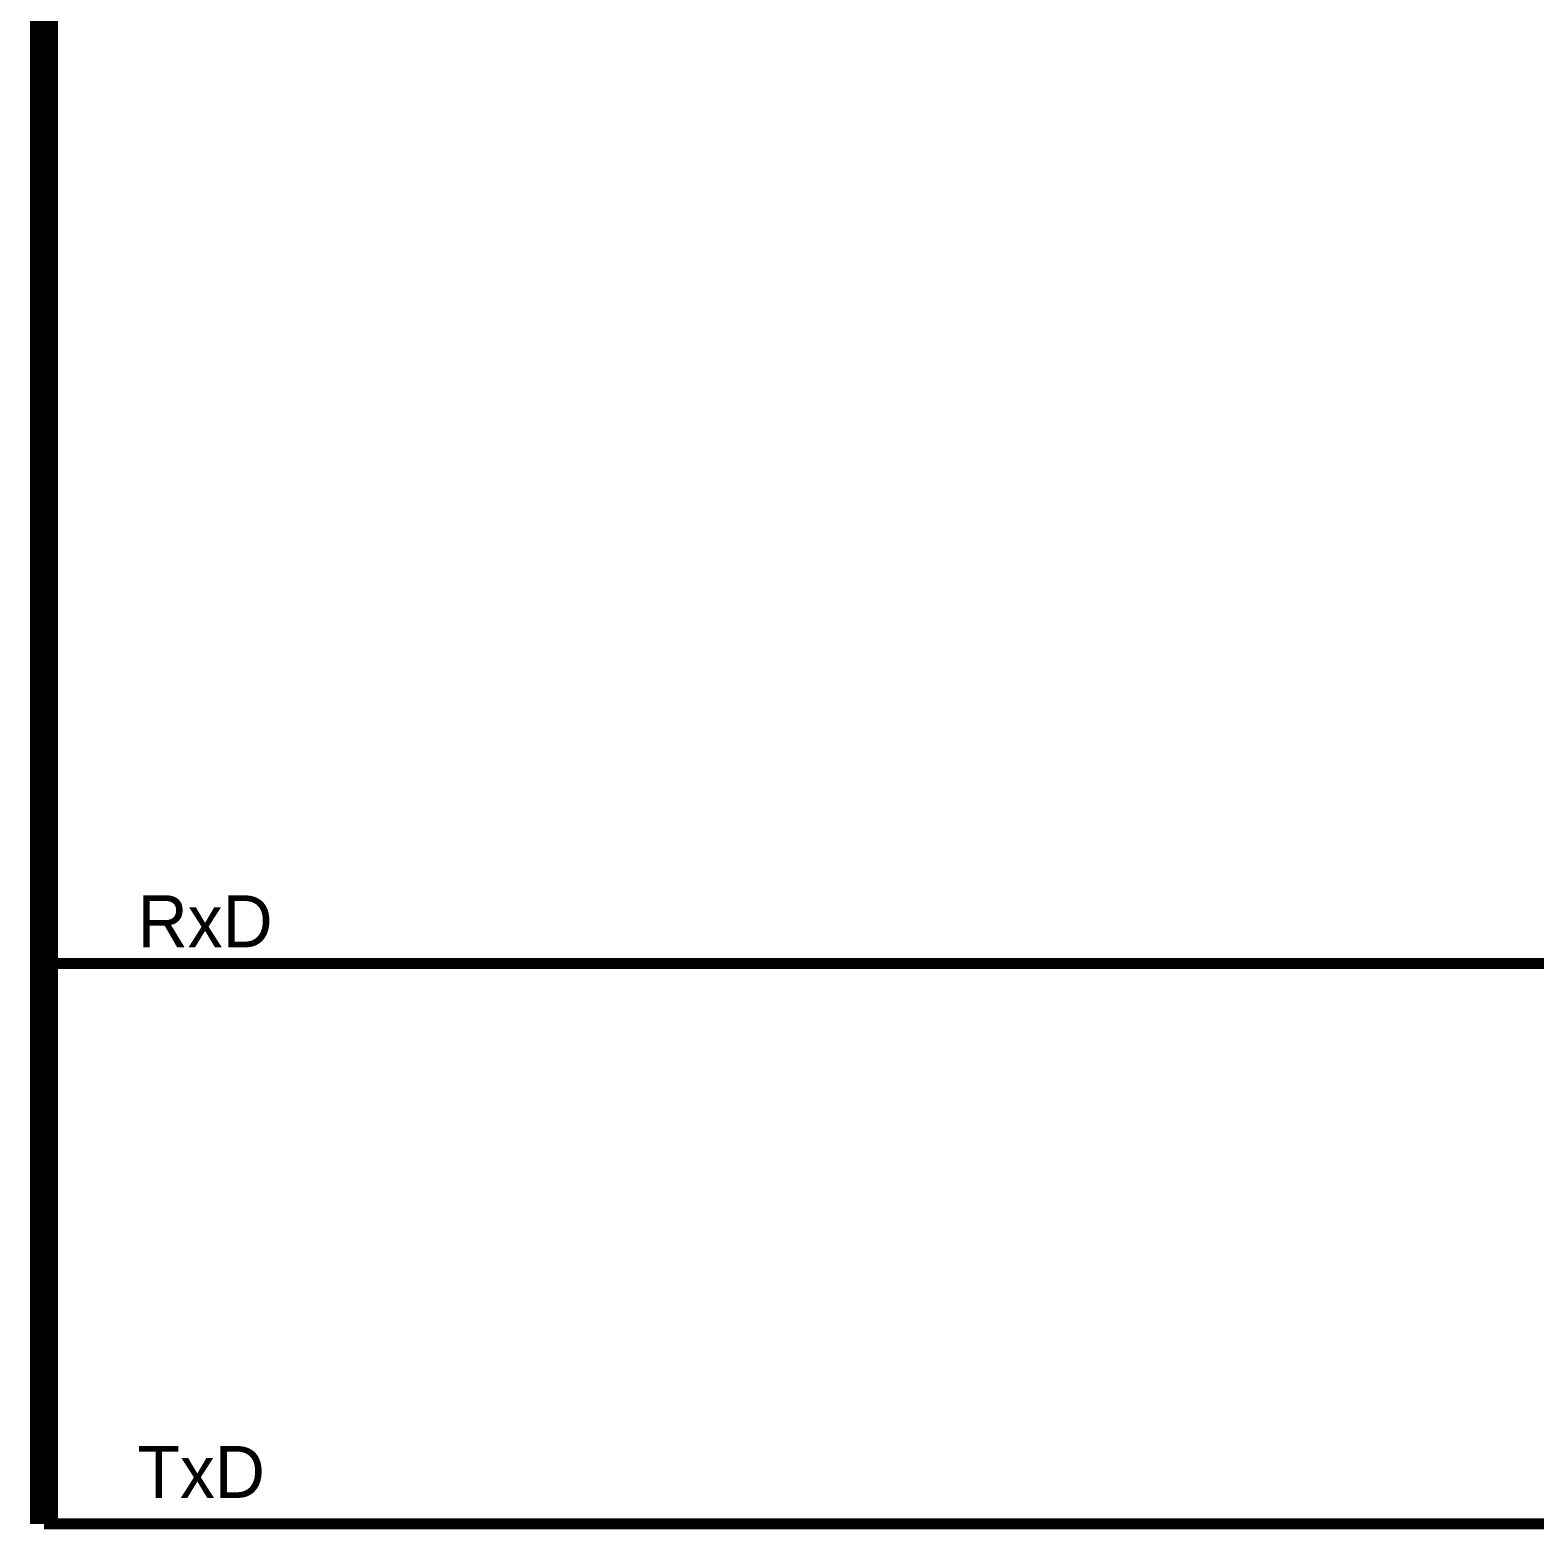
# Model space of a CAD drawing. Extents: x 0 to 594, y 0 to 420.
# Drawn here: x 234.67 to 274.93, y 202.12 to 242.46 of the extents above; entities that cross this region are included whole.
import ezdxf

# ---------------------------------------------------------------- set-up
doc = ezdxf.new("R2010")
doc.units = 0
doc.layers.add('SHEET', color=255, linetype='CONTINUOUS')

msp = doc.modelspace()

# ---------------------------------------------------------------- linework, layer by layer
at = {"layer": 'SHEET'}
for points, const_width in [([(235.044, 302.492), (235.044, 202.495)], 0.749), ([(310.006, 217.488), (235.044, 217.488)], 0.3), ([(310.006, 202.495), (235.044, 202.495)], 0.3)]:
    msp.add_lwpolyline(points, dxfattribs=dict(at, const_width=const_width))

# ---------------------------------------------------------------- texts
for s, p in [('RxD', (237.544, 217.922)), ('TxD', (237.544, 203.19))]:
    msp.add_text(s, height=1.3898, dxfattribs=at).set_placement(p)

doc.saveas('drawing.dxf')
